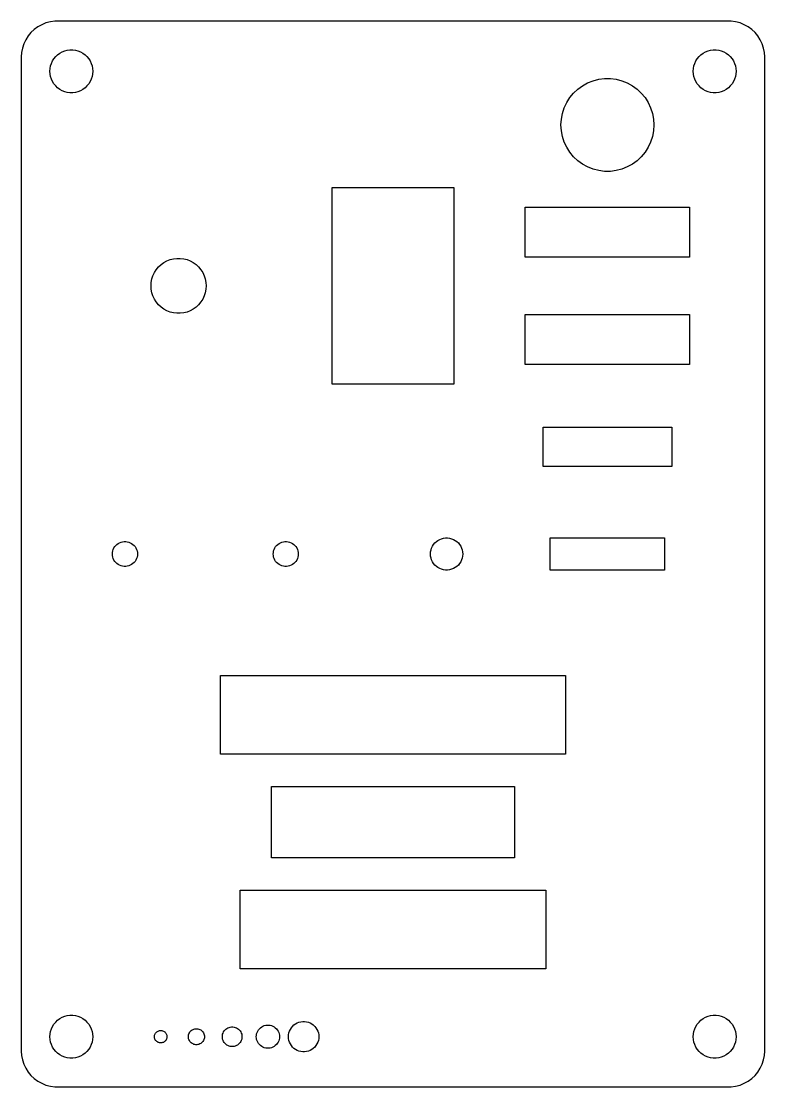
# Model space of a CAD drawing. Header units: metres. Extents: x -52 to 52, y -74 to 3413.
# Drawn here: x -52 to 52, y 2469.5 to 2618.5 of the extents above; entities that cross this region are included whole.
import ezdxf

# ---------------------------------------------------------------- set-up
doc = ezdxf.new("R2010")
doc.units = ezdxf.units.M

msp = doc.modelspace()

# ---------------------------------------------------------------- linework, layer by layer
for p, q in [((-49.6791, 2617.72), (-50.1871, 2617.35)), ((-49.1289, 2618.02), (-49.6791, 2617.72)), ((-48.5451, 2618.26), (-49.1289, 2618.02)), ((-47.9369, 2618.41), (-48.5451, 2618.26)), ((-47.3139, 2618.49), (-47.9369, 2618.41)), ((47.3139, 2618.49), (-47.3139, 2618.49)), ((47.9369, 2618.41), (47.3139, 2618.49)), ((48.5451, 2618.26), (47.9369, 2618.41)), ((49.1289, 2618.02), (48.5451, 2618.26)), ((49.6791, 2617.72), (49.1289, 2618.02)), ((50.1871, 2617.35), (49.6791, 2617.72)), ((-51.0451, 2616.44), (-51.3815, 2615.91)), ((-50.6448, 2616.92), (-51.0451, 2616.44)), ((-50.1871, 2617.35), (-50.6448, 2616.92)), ((50.6448, 2616.92), (50.1871, 2617.35)), ((51.0451, 2616.44), (50.6448, 2616.92)), ((51.3815, 2615.91), (51.0451, 2616.44)), ((-51.8429, 2614.74), (-51.9606, 2614.13)), ((-51.6489, 2615.34), (-51.8429, 2614.74)), ((-51.3815, 2615.91), (-51.6489, 2615.34)), ((51.6489, 2615.34), (51.3815, 2615.91)), ((51.8429, 2614.74), (51.6489, 2615.34)), ((51.9606, 2614.13), (51.8429, 2614.74)), ((-51.9606, 2614.13), (-52, 2613.5)), ((-52, 2613.5), (-52, 2474.5)), ((-47.6289, 2612.95), (-47.427, 2613.26)), ((-47.427, 2613.26), (-47.1869, 2613.55)), ((-47.1869, 2613.55), (-46.9123, 2613.81)), ((-46.9123, 2613.81), (-46.6075, 2614.03)), ((-46.6075, 2614.03), (-46.2773, 2614.21)), ((-46.2773, 2614.21), (-45.927, 2614.35)), ((-45.927, 2614.35), (-45.5621, 2614.45)), ((-45.5621, 2614.45), (-45.1884, 2614.49)), ((-45.1884, 2614.49), (-44.8116, 2614.49)), ((-44.8116, 2614.49), (-44.4379, 2614.45)), ((-44.4379, 2614.45), (-44.0729, 2614.35)), ((-44.0729, 2614.35), (-43.7227, 2614.21)), ((-43.7227, 2614.21), (-43.3925, 2614.03)), ((-43.3925, 2614.03), (-43.0877, 2613.81)), ((-43.0877, 2613.81), (-42.8131, 2613.55)), ((-42.8131, 2613.55), (-42.5729, 2613.26)), ((-42.5729, 2613.26), (-42.3711, 2612.95)), ((42.3711, 2612.95), (42.5729, 2613.26)), ((42.5729, 2613.26), (42.8131, 2613.55)), ((42.8131, 2613.55), (43.0877, 2613.81)), ((43.0877, 2613.81), (43.3925, 2614.03)), ((43.3925, 2614.03), (43.7227, 2614.21)), ((43.7227, 2614.21), (44.0729, 2614.35)), ((44.0729, 2614.35), (44.4379, 2614.45)), ((44.4379, 2614.45), (44.8116, 2614.49)), ((44.8116, 2614.49), (45.1884, 2614.49)), ((45.1884, 2614.49), (45.5621, 2614.45)), ((45.5621, 2614.45), (45.927, 2614.35)), ((45.927, 2614.35), (46.2773, 2614.21)), ((46.2773, 2614.21), (46.6075, 2614.03)), ((46.6075, 2614.03), (46.9123, 2613.81)), ((46.9123, 2613.81), (47.1869, 2613.55)), ((47.1869, 2613.55), (47.427, 2613.26)), ((47.427, 2613.26), (47.6289, 2612.95)), ((52, 2613.5), (51.9606, 2614.13)), ((52, 2474.5), (52, 2613.5)), ((-48, 2611.5), (-47.9763, 2611.88)), ((-47.9763, 2611.88), (-47.9057, 2612.25)), ((-47.9057, 2612.25), (-47.7893, 2612.6)), ((-47.7893, 2612.6), (-47.6289, 2612.95)), ((-42.3711, 2612.95), (-42.2107, 2612.6)), ((-42.2107, 2612.6), (-42.0942, 2612.25)), ((-42.0942, 2612.25), (-42.0237, 2611.88)), ((-42.0237, 2611.88), (-42, 2611.5)), ((42, 2611.5), (42.0237, 2611.88)), ((42.0237, 2611.88), (42.0942, 2612.25)), ((42.0942, 2612.25), (42.2107, 2612.6)), ((42.2107, 2612.6), (42.3711, 2612.95)), ((47.6289, 2612.95), (47.7893, 2612.6)), ((47.7893, 2612.6), (47.9057, 2612.25)), ((47.9057, 2612.25), (47.9763, 2611.88)), ((47.9763, 2611.88), (48, 2611.5)), ((-47.9763, 2611.12), (-48, 2611.5)), ((-47.9057, 2610.75), (-47.9763, 2611.12)), ((-47.7893, 2610.4), (-47.9057, 2610.75)), ((-47.6289, 2610.05), (-47.7893, 2610.4)), ((-42.2107, 2610.4), (-42.3711, 2610.05)), ((-42.0942, 2610.75), (-42.2107, 2610.4)), ((-42.0237, 2611.12), (-42.0942, 2610.75)), ((-42, 2611.5), (-42.0237, 2611.12)), ((27.2324, 2609.88), (27.9914, 2610.18)), ((27.9914, 2610.18), (28.782, 2610.38)), ((28.782, 2610.38), (29.5919, 2610.49)), ((29.5919, 2610.49), (30.4081, 2610.49)), ((30.4081, 2610.49), (31.218, 2610.38)), ((31.218, 2610.38), (32.0086, 2610.18)), ((32.0086, 2610.18), (32.7676, 2609.88)), ((42.0237, 2611.12), (42, 2611.5)), ((42.0942, 2610.75), (42.0237, 2611.12)), ((42.2107, 2610.4), (42.0942, 2610.75)), ((42.3711, 2610.05), (42.2107, 2610.4)), ((47.7893, 2610.4), (47.6289, 2610.05)), ((47.9057, 2610.75), (47.7893, 2610.4)), ((47.9763, 2611.12), (47.9057, 2610.75)), ((48, 2611.5), (47.9763, 2611.12)), ((-47.427, 2609.74), (-47.6289, 2610.05)), ((-47.1869, 2609.45), (-47.427, 2609.74)), ((-46.9123, 2609.19), (-47.1869, 2609.45)), ((-46.6075, 2608.97), (-46.9123, 2609.19)), ((-46.2773, 2608.79), (-46.6075, 2608.97)), ((-45.927, 2608.65), (-46.2773, 2608.79)), ((-45.5621, 2608.55), (-45.927, 2608.65)), ((-44.0729, 2608.65), (-44.4379, 2608.55)), ((-43.7227, 2608.79), (-44.0729, 2608.65)), ((-43.3925, 2608.97), (-43.7227, 2608.79)), ((-43.0877, 2609.19), (-43.3925, 2608.97)), ((-42.8131, 2609.45), (-43.0877, 2609.19)), ((-42.5729, 2609.74), (-42.8131, 2609.45)), ((-42.3711, 2610.05), (-42.5729, 2609.74)), ((25.2617, 2608.45), (25.8567, 2609.01)), ((25.8567, 2609.01), (26.5171, 2609.49)), ((26.5171, 2609.49), (27.2324, 2609.88)), ((32.7676, 2609.88), (33.4829, 2609.49)), ((33.4829, 2609.49), (34.1432, 2609.01)), ((34.1432, 2609.01), (34.7383, 2608.45)), ((42.5729, 2609.74), (42.3711, 2610.05)), ((42.8131, 2609.45), (42.5729, 2609.74)), ((43.0877, 2609.19), (42.8131, 2609.45)), ((43.3925, 2608.97), (43.0877, 2609.19)), ((43.7227, 2608.79), (43.3925, 2608.97)), ((44.0729, 2608.65), (43.7227, 2608.79)), ((44.4379, 2608.55), (44.0729, 2608.65)), ((45.927, 2608.65), (45.5621, 2608.55)), ((46.2773, 2608.79), (45.927, 2608.65)), ((46.6075, 2608.97), (46.2773, 2608.79)), ((46.9123, 2609.19), (46.6075, 2608.97)), ((47.1869, 2609.45), (46.9123, 2609.19)), ((47.427, 2609.74), (47.1869, 2609.45)), ((47.6289, 2610.05), (47.427, 2609.74)), ((-45.1884, 2608.51), (-45.5621, 2608.55)), ((-44.8116, 2608.51), (-45.1884, 2608.51)), ((-44.4379, 2608.55), (-44.8116, 2608.51)), ((24.304, 2607.13), (24.7414, 2607.82)), ((24.7414, 2607.82), (25.2617, 2608.45)), ((34.7383, 2608.45), (35.2586, 2607.82)), ((35.2586, 2607.82), (35.696, 2607.13)), ((44.8116, 2608.51), (44.4379, 2608.55)), ((45.1884, 2608.51), (44.8116, 2608.51)), ((45.5621, 2608.55), (45.1884, 2608.51)), ((23.7042, 2605.62), (23.9565, 2606.39)), ((23.9565, 2606.39), (24.304, 2607.13)), ((35.696, 2607.13), (36.0435, 2606.39)), ((36.0435, 2606.39), (36.2958, 2605.62)), ((23.5, 2604), (23.5513, 2604.81)), ((23.5513, 2604.81), (23.7042, 2605.62)), ((36.2958, 2605.62), (36.4487, 2604.81)), ((36.4487, 2604.81), (36.5, 2604)), ((23.5513, 2603.19), (23.5, 2604)), ((23.7042, 2602.38), (23.5513, 2603.19)), ((36.4487, 2603.19), (36.2958, 2602.38)), ((36.5, 2604), (36.4487, 2603.19)), ((23.9565, 2601.61), (23.7042, 2602.38)), ((24.304, 2600.87), (23.9565, 2601.61)), ((36.0435, 2601.61), (35.696, 2600.87)), ((36.2958, 2602.38), (36.0435, 2601.61)), ((24.7414, 2600.18), (24.304, 2600.87)), ((25.2617, 2599.55), (24.7414, 2600.18)), ((35.2586, 2600.18), (34.7383, 2599.55)), ((35.696, 2600.87), (35.2586, 2600.18)), ((25.8567, 2598.99), (25.2617, 2599.55)), ((26.5171, 2598.51), (25.8567, 2598.99)), ((27.2324, 2598.12), (26.5171, 2598.51)), ((33.4829, 2598.51), (32.7676, 2598.12)), ((34.1432, 2598.99), (33.4829, 2598.51)), ((34.7383, 2599.55), (34.1432, 2598.99)), ((27.9914, 2597.82), (27.2324, 2598.12)), ((28.782, 2597.62), (27.9914, 2597.82)), ((29.5919, 2597.51), (28.782, 2597.62)), ((30.4081, 2597.51), (29.5919, 2597.51)), ((31.218, 2597.62), (30.4081, 2597.51)), ((32.0086, 2597.82), (31.218, 2597.62)), ((32.7676, 2598.12), (32.0086, 2597.82)), ((-8.5, 2567.75), (-8.5, 2595.25)), ((-8.5, 2595.25), (8.5, 2595.25)), ((8.5, 2595.25), (8.5, 2567.75)), ((18.5, 2585.5), (18.5, 2592.5)), ((18.5, 2592.5), (41.5, 2592.5)), ((41.5, 2592.5), (41.5, 2585.5)), ((-32.0629, 2584.75), (-31.6392, 2584.98)), ((-31.6392, 2584.98), (-31.1897, 2585.16)), ((-31.1897, 2585.16), (-30.7214, 2585.28)), ((-30.7214, 2585.28), (-30.2417, 2585.34)), ((-30.2417, 2585.34), (-29.7583, 2585.34)), ((-29.7583, 2585.34), (-29.2786, 2585.28)), ((-29.2786, 2585.28), (-28.8103, 2585.16)), ((-28.8103, 2585.16), (-28.3607, 2584.98)), ((-28.3607, 2584.98), (-27.9371, 2584.75)), ((41.5, 2585.5), (18.5, 2585.5)), ((-33.5796, 2582.92), (-33.3738, 2583.35)), ((-33.3738, 2583.35), (-33.1147, 2583.76)), ((-33.1147, 2583.76), (-32.8065, 2584.14)), ((-32.8065, 2584.14), (-32.4541, 2584.47)), ((-32.4541, 2584.47), (-32.0629, 2584.75)), ((-27.9371, 2584.75), (-27.5459, 2584.47)), ((-27.5459, 2584.47), (-27.1935, 2584.14)), ((-27.1935, 2584.14), (-26.8853, 2583.76)), ((-26.8853, 2583.76), (-26.6262, 2583.35)), ((-26.6262, 2583.35), (-26.4203, 2582.92)), ((-33.85, 2581.5), (-33.8196, 2581.98)), ((-33.8196, 2581.98), (-33.729, 2582.46)), ((-33.729, 2582.46), (-33.5796, 2582.92)), ((-26.4203, 2582.92), (-26.271, 2582.46)), ((-26.271, 2582.46), (-26.1804, 2581.98)), ((-26.1804, 2581.98), (-26.15, 2581.5)), ((-33.8196, 2581.02), (-33.85, 2581.5)), ((-33.729, 2580.54), (-33.8196, 2581.02)), ((-33.5796, 2580.08), (-33.729, 2580.54)), ((-26.271, 2580.54), (-26.4203, 2580.08)), ((-26.1804, 2581.02), (-26.271, 2580.54)), ((-26.15, 2581.5), (-26.1804, 2581.02)), ((-33.3738, 2579.65), (-33.5796, 2580.08)), ((-33.1147, 2579.24), (-33.3738, 2579.65)), ((-32.8065, 2578.86), (-33.1147, 2579.24)), ((-32.4541, 2578.53), (-32.8065, 2578.86)), ((-27.1935, 2578.86), (-27.5459, 2578.53)), ((-26.8853, 2579.24), (-27.1935, 2578.86)), ((-26.6262, 2579.65), (-26.8853, 2579.24)), ((-26.4203, 2580.08), (-26.6262, 2579.65)), ((-32.0629, 2578.25), (-32.4541, 2578.53)), ((-31.6392, 2578.02), (-32.0629, 2578.25)), ((-31.1897, 2577.84), (-31.6392, 2578.02)), ((-30.7214, 2577.72), (-31.1897, 2577.84)), ((-30.2417, 2577.66), (-30.7214, 2577.72)), ((-29.7583, 2577.66), (-30.2417, 2577.66)), ((-29.2786, 2577.72), (-29.7583, 2577.66)), ((-28.8103, 2577.84), (-29.2786, 2577.72)), ((-28.3607, 2578.02), (-28.8103, 2577.84)), ((-27.9371, 2578.25), (-28.3607, 2578.02)), ((-27.5459, 2578.53), (-27.9371, 2578.25)), ((18.5, 2570.5), (18.5, 2577.5)), ((18.5, 2577.5), (41.5, 2577.5)), ((41.5, 2577.5), (41.5, 2570.5)), ((41.5, 2570.5), (18.5, 2570.5)), ((8.5, 2567.75), (-8.5, 2567.75)), ((21, 2556.25), (21, 2561.75)), ((21, 2561.75), (39, 2561.75)), ((39, 2561.75), (39, 2556.25)), ((39, 2556.25), (21, 2556.25)), ((6.54199, 2546.04), (6.8047, 2546.14)), ((6.8047, 2546.14), (7.07838, 2546.21)), ((7.07838, 2546.21), (7.35872, 2546.25)), ((7.35872, 2546.25), (7.64127, 2546.25)), ((7.64127, 2546.25), (7.9216, 2546.21)), ((7.9216, 2546.21), (8.19528, 2546.14)), ((8.19528, 2546.14), (8.45799, 2546.04)), ((22, 2541.75), (22, 2546.25)), ((22, 2546.25), (38, 2546.25)), ((38, 2546.25), (38, 2541.75)), ((-39.195, 2544.44), (-39.1271, 2544.64)), ((-39.1271, 2544.64), (-39.0335, 2544.84)), ((-39.0335, 2544.84), (-38.9158, 2545.03)), ((-38.9158, 2545.03), (-38.7757, 2545.2)), ((-38.7757, 2545.2), (-38.6155, 2545.35)), ((-38.6155, 2545.35), (-38.4377, 2545.48)), ((-38.4377, 2545.48), (-38.2451, 2545.58)), ((-38.2451, 2545.58), (-38.0408, 2545.66)), ((-38.0408, 2545.66), (-37.8279, 2545.72)), ((-37.8279, 2545.72), (-37.6099, 2545.75)), ((-37.6099, 2545.75), (-37.3901, 2545.75)), ((-37.3901, 2545.75), (-37.1721, 2545.72)), ((-37.1721, 2545.72), (-36.9592, 2545.66)), ((-36.9592, 2545.66), (-36.7549, 2545.58)), ((-36.7549, 2545.58), (-36.5623, 2545.48)), ((-36.5623, 2545.48), (-36.3845, 2545.35)), ((-36.3845, 2545.35), (-36.2243, 2545.2)), ((-36.2243, 2545.2), (-36.0842, 2545.03)), ((-36.0842, 2545.03), (-35.9665, 2544.84)), ((-35.9665, 2544.84), (-35.8729, 2544.64)), ((-35.8729, 2544.64), (-35.805, 2544.44)), ((-16.695, 2544.44), (-16.6271, 2544.64)), ((-16.6271, 2544.64), (-16.5335, 2544.84)), ((-16.5335, 2544.84), (-16.4158, 2545.03)), ((-16.4158, 2545.03), (-16.2757, 2545.2)), ((-16.2757, 2545.2), (-16.1155, 2545.35)), ((-16.1155, 2545.35), (-15.9377, 2545.48)), ((-15.9377, 2545.48), (-15.7451, 2545.58)), ((-15.7451, 2545.58), (-15.5408, 2545.66)), ((-15.5408, 2545.66), (-15.3279, 2545.72)), ((-15.3279, 2545.72), (-15.1099, 2545.75)), ((-15.1099, 2545.75), (-14.8901, 2545.75)), ((-14.8901, 2545.75), (-14.6721, 2545.72)), ((-14.6721, 2545.72), (-14.4592, 2545.66)), ((-14.4592, 2545.66), (-14.2549, 2545.58)), ((-14.2549, 2545.58), (-14.0623, 2545.48)), ((-14.0623, 2545.48), (-13.8845, 2545.35)), ((-13.8845, 2545.35), (-13.7243, 2545.2)), ((-13.7243, 2545.2), (-13.5842, 2545.03)), ((-13.5842, 2545.03), (-13.4665, 2544.84)), ((-13.4665, 2544.84), (-13.3729, 2544.64)), ((-13.3729, 2544.64), (-13.305, 2544.44)), ((5.32068, 2544.56), (5.40799, 2544.83)), ((5.40799, 2544.83), (5.52831, 2545.08)), ((5.52831, 2545.08), (5.6797, 2545.32)), ((5.6797, 2545.32), (5.85982, 2545.54)), ((5.85982, 2545.54), (6.0658, 2545.73)), ((6.0658, 2545.73), (6.29439, 2545.9)), ((6.29439, 2545.9), (6.54199, 2546.04)), ((8.45799, 2546.04), (8.7056, 2545.9)), ((8.7056, 2545.9), (8.93419, 2545.73)), ((8.93419, 2545.73), (9.14017, 2545.54)), ((9.14017, 2545.54), (9.32028, 2545.32)), ((9.32028, 2545.32), (9.47168, 2545.08)), ((9.47168, 2545.08), (9.592, 2544.83)), ((9.592, 2544.83), (9.67931, 2544.56)), ((-39.25, 2544), (-39.2362, 2544.22)), ((-39.2362, 2543.78), (-39.25, 2544)), ((-39.2362, 2544.22), (-39.195, 2544.44)), ((-39.195, 2543.56), (-39.2362, 2543.78)), ((-39.1271, 2543.36), (-39.195, 2543.56)), ((-39.0335, 2543.16), (-39.1271, 2543.36)), ((-38.9158, 2542.97), (-39.0335, 2543.16)), ((-35.9665, 2543.16), (-36.0842, 2542.97)), ((-35.8729, 2543.36), (-35.9665, 2543.16)), ((-35.805, 2543.56), (-35.8729, 2543.36)), ((-35.805, 2544.44), (-35.7638, 2544.22)), ((-35.7638, 2543.78), (-35.805, 2543.56)), ((-35.7638, 2544.22), (-35.75, 2544)), ((-35.75, 2544), (-35.7638, 2543.78)), ((-16.75, 2544), (-16.7362, 2544.22)), ((-16.7362, 2543.78), (-16.75, 2544)), ((-16.7362, 2544.22), (-16.695, 2544.44)), ((-16.695, 2543.56), (-16.7362, 2543.78)), ((-16.6271, 2543.36), (-16.695, 2543.56)), ((-16.5335, 2543.16), (-16.6271, 2543.36)), ((-16.4158, 2542.97), (-16.5335, 2543.16)), ((-13.4665, 2543.16), (-13.5842, 2542.97)), ((-13.3729, 2543.36), (-13.4665, 2543.16)), ((-13.305, 2543.56), (-13.3729, 2543.36)), ((-13.305, 2544.44), (-13.2638, 2544.22)), ((-13.2638, 2543.78), (-13.305, 2543.56)), ((-13.2638, 2544.22), (-13.25, 2544)), ((-13.25, 2544), (-13.2638, 2543.78)), ((5.25, 2544), (5.26773, 2544.28)), ((5.26773, 2543.72), (5.25, 2544)), ((5.26773, 2544.28), (5.32068, 2544.56)), ((5.32068, 2543.44), (5.26773, 2543.72)), ((5.40799, 2543.17), (5.32068, 2543.44)), ((5.52831, 2542.92), (5.40799, 2543.17)), ((9.592, 2543.17), (9.47168, 2542.92)), ((9.67931, 2543.44), (9.592, 2543.17)), ((9.67931, 2544.56), (9.73225, 2544.28)), ((9.73225, 2543.72), (9.67931, 2543.44)), ((9.73225, 2544.28), (9.75, 2544)), ((9.75, 2544), (9.73225, 2543.72)), ((-38.7757, 2542.8), (-38.9158, 2542.97)), ((-38.6155, 2542.65), (-38.7757, 2542.8)), ((-38.4377, 2542.52), (-38.6155, 2542.65)), ((-38.2451, 2542.42), (-38.4377, 2542.52)), ((-38.0408, 2542.34), (-38.2451, 2542.42)), ((-37.8279, 2542.28), (-38.0408, 2542.34)), ((-37.6099, 2542.25), (-37.8279, 2542.28)), ((-37.3901, 2542.25), (-37.6099, 2542.25)), ((-37.1721, 2542.28), (-37.3901, 2542.25)), ((-36.9592, 2542.34), (-37.1721, 2542.28)), ((-36.7549, 2542.42), (-36.9592, 2542.34)), ((-36.5623, 2542.52), (-36.7549, 2542.42)), ((-36.3845, 2542.65), (-36.5623, 2542.52)), ((-36.2243, 2542.8), (-36.3845, 2542.65)), ((-36.0842, 2542.97), (-36.2243, 2542.8)), ((-16.2757, 2542.8), (-16.4158, 2542.97)), ((-16.1155, 2542.65), (-16.2757, 2542.8)), ((-15.9377, 2542.52), (-16.1155, 2542.65)), ((-15.7451, 2542.42), (-15.9377, 2542.52)), ((-15.5408, 2542.34), (-15.7451, 2542.42)), ((-15.3279, 2542.28), (-15.5408, 2542.34)), ((-15.1099, 2542.25), (-15.3279, 2542.28)), ((-14.8901, 2542.25), (-15.1099, 2542.25)), ((-14.6721, 2542.28), (-14.8901, 2542.25)), ((-14.4592, 2542.34), (-14.6721, 2542.28)), ((-14.2549, 2542.42), (-14.4592, 2542.34)), ((-14.0623, 2542.52), (-14.2549, 2542.42)), ((-13.8845, 2542.65), (-14.0623, 2542.52)), ((-13.7243, 2542.8), (-13.8845, 2542.65)), ((-13.5842, 2542.97), (-13.7243, 2542.8)), ((5.6797, 2542.68), (5.52831, 2542.92)), ((5.85982, 2542.46), (5.6797, 2542.68)), ((6.0658, 2542.27), (5.85982, 2542.46)), ((6.29439, 2542.1), (6.0658, 2542.27)), ((6.54199, 2541.96), (6.29439, 2542.1)), ((6.8047, 2541.86), (6.54199, 2541.96)), ((7.07838, 2541.79), (6.8047, 2541.86)), ((7.35872, 2541.75), (7.07838, 2541.79)), ((7.64127, 2541.75), (7.35872, 2541.75)), ((7.9216, 2541.79), (7.64127, 2541.75)), ((8.19528, 2541.86), (7.9216, 2541.79)), ((8.45799, 2541.96), (8.19528, 2541.86)), ((8.7056, 2542.1), (8.45799, 2541.96)), ((8.93419, 2542.27), (8.7056, 2542.1)), ((9.14017, 2542.46), (8.93419, 2542.27)), ((9.32028, 2542.68), (9.14017, 2542.46)), ((9.47168, 2542.92), (9.32028, 2542.68)), ((38, 2541.75), (22, 2541.75)), ((-24.1555, 2516), (-24.1555, 2527)), ((-24.1555, 2527), (24.1555, 2527)), ((24.1555, 2527), (24.1555, 2516)), ((24.1555, 2516), (-24.1555, 2516)), ((-17, 2501.5), (-17, 2511.5)), ((-17, 2511.5), (17, 2511.5)), ((17, 2511.5), (17, 2501.5)), ((17, 2501.5), (-17, 2501.5)), ((-21.39, 2486), (-21.39, 2497)), ((-21.39, 2497), (21.39, 2497)), ((21.39, 2497), (21.39, 2486)), ((21.39, 2486), (-21.39, 2486)), ((-46.9123, 2478.81), (-46.6075, 2479.03)), ((-46.6075, 2479.03), (-46.2773, 2479.21)), ((-46.2773, 2479.21), (-45.927, 2479.35)), ((-45.927, 2479.35), (-45.5621, 2479.45)), ((-45.5621, 2479.45), (-45.1884, 2479.49)), ((-45.1884, 2479.49), (-44.8116, 2479.49)), ((-44.8116, 2479.49), (-44.4379, 2479.45)), ((-44.4379, 2479.45), (-44.0729, 2479.35)), ((-44.0729, 2479.35), (-43.7227, 2479.21)), ((-43.7227, 2479.21), (-43.3925, 2479.03)), ((-43.3925, 2479.03), (-43.0877, 2478.81)), ((43.0877, 2478.81), (43.3925, 2479.03)), ((43.3925, 2479.03), (43.7227, 2479.21)), ((43.7227, 2479.21), (44.0729, 2479.35)), ((44.0729, 2479.35), (44.4379, 2479.45)), ((44.4379, 2479.45), (44.8116, 2479.49)), ((44.8116, 2479.49), (45.1884, 2479.49)), ((45.1884, 2479.49), (45.5621, 2479.45)), ((45.5621, 2479.45), (45.927, 2479.35)), ((45.927, 2479.35), (46.2773, 2479.21)), ((46.2773, 2479.21), (46.6075, 2479.03)), ((46.6075, 2479.03), (46.9123, 2478.81)), ((-47.9057, 2477.25), (-47.7893, 2477.6)), ((-47.7893, 2477.6), (-47.6289, 2477.95)), ((-47.6289, 2477.95), (-47.427, 2478.26)), ((-47.427, 2478.26), (-47.1869, 2478.55)), ((-47.1869, 2478.55), (-46.9123, 2478.81)), ((-43.0877, 2478.81), (-42.8131, 2478.55)), ((-42.8131, 2478.55), (-42.5729, 2478.26)), ((-42.5729, 2478.26), (-42.3711, 2477.95)), ((-42.3711, 2477.95), (-42.2107, 2477.6)), ((-42.2107, 2477.6), (-42.0942, 2477.25)), ((-27.979, 2477.52), (-27.8476, 2477.57)), ((-27.8476, 2477.57), (-27.7108, 2477.61)), ((-27.7108, 2477.61), (-27.5706, 2477.62)), ((-27.5706, 2477.62), (-27.4294, 2477.62)), ((-27.4294, 2477.62), (-27.2892, 2477.61)), ((-27.2892, 2477.61), (-27.1523, 2477.57)), ((-27.1523, 2477.57), (-27.021, 2477.52)), ((-23.5023, 2477.44), (-23.3764, 2477.56)), ((-23.3764, 2477.56), (-23.2368, 2477.66)), ((-23.2368, 2477.66), (-23.0854, 2477.74)), ((-23.0854, 2477.74), (-22.9249, 2477.81)), ((-22.9249, 2477.81), (-22.7576, 2477.85)), ((-22.7576, 2477.85), (-22.5863, 2477.87)), ((-22.5863, 2477.87), (-22.4137, 2477.87)), ((-22.4137, 2477.87), (-22.2423, 2477.85)), ((-22.2423, 2477.85), (-22.0751, 2477.81)), ((-22.0751, 2477.81), (-21.9146, 2477.74)), ((-21.9146, 2477.74), (-21.7632, 2477.66)), ((-21.7632, 2477.66), (-21.6235, 2477.56)), ((-21.6235, 2477.56), (-21.4977, 2477.44)), ((-18.8147, 2477.46), (-18.6846, 2477.61)), ((-18.6846, 2477.61), (-18.5358, 2477.75)), ((-18.5358, 2477.75), (-18.3707, 2477.87)), ((-18.3707, 2477.87), (-18.1919, 2477.97)), ((-18.1919, 2477.97), (-18.0022, 2478.05)), ((-18.0022, 2478.05), (-17.8045, 2478.1)), ((-17.8045, 2478.1), (-17.602, 2478.12)), ((-17.602, 2478.12), (-17.398, 2478.12)), ((-17.398, 2478.12), (-17.1955, 2478.1)), ((-17.1955, 2478.1), (-16.9978, 2478.05)), ((-16.9978, 2478.05), (-16.8081, 2477.97)), ((-16.8081, 2477.97), (-16.6293, 2477.87)), ((-16.6293, 2477.87), (-16.4642, 2477.75)), ((-16.4642, 2477.75), (-16.3154, 2477.61)), ((-16.3154, 2477.61), (-16.1853, 2477.46)), ((-14.3621, 2477.52), (-14.2191, 2477.75)), ((-14.2191, 2477.75), (-14.0491, 2477.95)), ((-14.0491, 2477.95), (-13.8545, 2478.14)), ((-13.8545, 2478.14), (-13.6386, 2478.29)), ((-13.6386, 2478.29), (-13.4048, 2478.42)), ((-13.4048, 2478.42), (-13.1566, 2478.52)), ((-13.1566, 2478.52), (-12.8982, 2478.59)), ((-12.8982, 2478.59), (-12.6334, 2478.62)), ((-12.6334, 2478.62), (-12.3666, 2478.62)), ((-12.3666, 2478.62), (-12.1018, 2478.59)), ((-12.1018, 2478.59), (-11.8433, 2478.52)), ((-11.8433, 2478.52), (-11.5952, 2478.42)), ((-11.5952, 2478.42), (-11.3614, 2478.29)), ((-11.3614, 2478.29), (-11.1455, 2478.14)), ((-11.1455, 2478.14), (-10.9509, 2477.95)), ((-10.9509, 2477.95), (-10.7808, 2477.75)), ((-10.7808, 2477.75), (-10.6378, 2477.52)), ((42.0942, 2477.25), (42.2107, 2477.6)), ((42.2107, 2477.6), (42.3711, 2477.95)), ((42.3711, 2477.95), (42.5729, 2478.26)), ((42.5729, 2478.26), (42.8131, 2478.55)), ((42.8131, 2478.55), (43.0877, 2478.81)), ((46.9123, 2478.81), (47.1869, 2478.55)), ((47.1869, 2478.55), (47.427, 2478.26)), ((47.427, 2478.26), (47.6289, 2477.95)), ((47.6289, 2477.95), (47.7893, 2477.6)), ((47.7893, 2477.6), (47.9057, 2477.25)), ((-48, 2476.5), (-47.9763, 2476.88)), ((-47.9763, 2476.12), (-48, 2476.5)), ((-47.9763, 2476.88), (-47.9057, 2477.25)), ((-47.9057, 2475.75), (-47.9763, 2476.12)), ((-42.0942, 2477.25), (-42.0237, 2476.88)), ((-42.0237, 2476.12), (-42.0942, 2475.75)), ((-42.0237, 2476.88), (-42, 2476.5)), ((-42, 2476.5), (-42.0237, 2476.12)), ((-33.375, 2476.5), (-33.3681, 2476.61)), ((-33.3681, 2476.39), (-33.375, 2476.5)), ((-33.3681, 2476.61), (-33.3475, 2476.72)), ((-33.3475, 2476.28), (-33.3681, 2476.39)), ((-33.3475, 2476.72), (-33.3136, 2476.82)), ((-33.3136, 2476.18), (-33.3475, 2476.28)), ((-33.3136, 2476.82), (-33.2668, 2476.92)), ((-33.2668, 2476.08), (-33.3136, 2476.18)), ((-33.2668, 2476.92), (-33.2079, 2477.01)), ((-33.2079, 2475.99), (-33.2668, 2476.08)), ((-33.2079, 2477.01), (-33.1378, 2477.1)), ((-33.1378, 2477.1), (-33.0577, 2477.17)), ((-33.0577, 2477.17), (-32.9688, 2477.24)), ((-32.9688, 2477.24), (-32.8726, 2477.29)), ((-32.8726, 2477.29), (-32.7704, 2477.33)), ((-32.7704, 2477.33), (-32.664, 2477.36)), ((-32.664, 2477.36), (-32.5549, 2477.37)), ((-32.5549, 2477.37), (-32.4451, 2477.37)), ((-32.4451, 2477.37), (-32.336, 2477.36)), ((-32.336, 2477.36), (-32.2296, 2477.33)), ((-32.2296, 2477.33), (-32.1274, 2477.29)), ((-32.1274, 2477.29), (-32.0311, 2477.24)), ((-32.0311, 2477.24), (-31.9422, 2477.17)), ((-31.9422, 2477.17), (-31.8622, 2477.1)), ((-31.8622, 2477.1), (-31.7921, 2477.01)), ((-31.7921, 2477.01), (-31.7332, 2476.92)), ((-31.7332, 2476.08), (-31.7921, 2475.99)), ((-31.7332, 2476.92), (-31.6864, 2476.82)), ((-31.6864, 2476.18), (-31.7332, 2476.08)), ((-31.6864, 2476.82), (-31.6525, 2476.72)), ((-31.6525, 2476.28), (-31.6864, 2476.18)), ((-31.6525, 2476.72), (-31.6319, 2476.61)), ((-31.6319, 2476.39), (-31.6525, 2476.28)), ((-31.6319, 2476.61), (-31.625, 2476.5)), ((-31.625, 2476.5), (-31.6319, 2476.39)), ((-28.625, 2476.5), (-28.6161, 2476.64)), ((-28.6161, 2476.36), (-28.625, 2476.5)), ((-28.6161, 2476.64), (-28.5896, 2476.78)), ((-28.5896, 2476.22), (-28.6161, 2476.36)), ((-28.5896, 2476.78), (-28.546, 2476.91)), ((-28.546, 2476.09), (-28.5896, 2476.22)), ((-28.546, 2476.91), (-28.4858, 2477.04)), ((-28.4858, 2475.96), (-28.546, 2476.09)), ((-28.4858, 2477.04), (-28.4101, 2477.16)), ((-28.4101, 2477.16), (-28.3201, 2477.27)), ((-28.3201, 2477.27), (-28.2171, 2477.37)), ((-28.2171, 2477.37), (-28.1028, 2477.45)), ((-28.1028, 2477.45), (-27.979, 2477.52)), ((-27.021, 2477.52), (-26.8972, 2477.45)), ((-26.8972, 2477.45), (-26.7829, 2477.37)), ((-26.7829, 2477.37), (-26.6799, 2477.27)), ((-26.6799, 2477.27), (-26.5898, 2477.16)), ((-26.5898, 2477.16), (-26.5141, 2477.04)), ((-26.5141, 2477.04), (-26.454, 2476.91)), ((-26.454, 2476.09), (-26.5141, 2475.96)), ((-26.454, 2476.91), (-26.4103, 2476.78)), ((-26.4103, 2476.22), (-26.454, 2476.09)), ((-26.4103, 2476.78), (-26.3839, 2476.64)), ((-26.3839, 2476.36), (-26.4103, 2476.22)), ((-26.3839, 2476.64), (-26.375, 2476.5)), ((-26.375, 2476.5), (-26.3839, 2476.36)), ((-23.875, 2476.5), (-23.8642, 2476.67)), ((-23.8642, 2476.33), (-23.875, 2476.5)), ((-23.8642, 2476.67), (-23.8318, 2476.84)), ((-23.8318, 2476.16), (-23.8642, 2476.33)), ((-23.8318, 2476.84), (-23.7784, 2477.01)), ((-23.7784, 2475.99), (-23.8318, 2476.16)), ((-23.7784, 2477.01), (-23.7049, 2477.16)), ((-23.7049, 2477.16), (-23.6124, 2477.31)), ((-23.6124, 2477.31), (-23.5023, 2477.44)), ((-21.4977, 2477.44), (-21.3876, 2477.31)), ((-21.3876, 2477.31), (-21.2951, 2477.16)), ((-21.2951, 2477.16), (-21.2216, 2477.01)), ((-21.2216, 2477.01), (-21.1682, 2476.84)), ((-21.1682, 2476.16), (-21.2216, 2475.99)), ((-21.1682, 2476.84), (-21.1358, 2476.67)), ((-21.1358, 2476.33), (-21.1682, 2476.16)), ((-21.1358, 2476.67), (-21.125, 2476.5)), ((-21.125, 2476.5), (-21.1358, 2476.33)), ((-19.125, 2476.5), (-19.1122, 2476.7)), ((-19.1122, 2476.3), (-19.125, 2476.5)), ((-19.1122, 2476.7), (-19.0739, 2476.9)), ((-19.0739, 2476.1), (-19.1122, 2476.3)), ((-19.0739, 2476.9), (-19.0109, 2477.1)), ((-19.0109, 2475.9), (-19.0739, 2476.1)), ((-19.0109, 2477.1), (-18.924, 2477.28)), ((-18.924, 2477.28), (-18.8147, 2477.46)), ((-16.1853, 2477.46), (-16.076, 2477.28)), ((-16.076, 2477.28), (-15.9891, 2477.1)), ((-15.9891, 2477.1), (-15.926, 2476.9)), ((-15.926, 2476.1), (-15.9891, 2475.9)), ((-15.926, 2476.9), (-15.8878, 2476.7)), ((-15.8878, 2476.3), (-15.926, 2476.1)), ((-15.8878, 2476.7), (-15.875, 2476.5)), ((-15.875, 2476.5), (-15.8878, 2476.3)), ((-14.625, 2476.5), (-14.6082, 2476.77)), ((-14.6082, 2476.23), (-14.625, 2476.5)), ((-14.6082, 2476.77), (-14.5582, 2477.03)), ((-14.5582, 2475.97), (-14.6082, 2476.23)), ((-14.5582, 2477.03), (-14.4758, 2477.28)), ((-14.4758, 2477.28), (-14.3621, 2477.52)), ((-10.6378, 2477.52), (-10.5242, 2477.28)), ((-10.5242, 2477.28), (-10.4418, 2477.03)), ((-10.4418, 2477.03), (-10.3918, 2476.77)), ((-10.3918, 2476.23), (-10.4418, 2475.97)), ((-10.3918, 2476.77), (-10.375, 2476.5)), ((-10.375, 2476.5), (-10.3918, 2476.23)), ((42, 2476.5), (42.0237, 2476.88)), ((42.0237, 2476.12), (42, 2476.5)), ((42.0237, 2476.88), (42.0942, 2477.25)), ((42.0942, 2475.75), (42.0237, 2476.12)), ((47.9057, 2477.25), (47.9763, 2476.88)), ((47.9763, 2476.12), (47.9057, 2475.75)), ((47.9763, 2476.88), (48, 2476.5)), ((48, 2476.5), (47.9763, 2476.12)), ((-47.7893, 2475.4), (-47.9057, 2475.75)), ((-47.6289, 2475.05), (-47.7893, 2475.4)), ((-47.427, 2474.74), (-47.6289, 2475.05)), ((-47.1869, 2474.45), (-47.427, 2474.74)), ((-42.5729, 2474.74), (-42.8131, 2474.45)), ((-42.3711, 2475.05), (-42.5729, 2474.74)), ((-42.2107, 2475.4), (-42.3711, 2475.05)), ((-42.0942, 2475.75), (-42.2107, 2475.4)), ((-33.1378, 2475.9), (-33.2079, 2475.99)), ((-33.0577, 2475.83), (-33.1378, 2475.9)), ((-32.9688, 2475.76), (-33.0577, 2475.83)), ((-32.8726, 2475.71), (-32.9688, 2475.76)), ((-32.7704, 2475.67), (-32.8726, 2475.71)), ((-32.664, 2475.64), (-32.7704, 2475.67)), ((-32.5549, 2475.63), (-32.664, 2475.64)), ((-32.4451, 2475.63), (-32.5549, 2475.63)), ((-32.336, 2475.64), (-32.4451, 2475.63)), ((-32.2296, 2475.67), (-32.336, 2475.64)), ((-32.1274, 2475.71), (-32.2296, 2475.67)), ((-32.0311, 2475.76), (-32.1274, 2475.71)), ((-31.9422, 2475.83), (-32.0311, 2475.76)), ((-31.8622, 2475.9), (-31.9422, 2475.83)), ((-31.7921, 2475.99), (-31.8622, 2475.9)), ((-28.4101, 2475.84), (-28.4858, 2475.96)), ((-28.3201, 2475.73), (-28.4101, 2475.84)), ((-28.2171, 2475.63), (-28.3201, 2475.73)), ((-28.1028, 2475.55), (-28.2171, 2475.63)), ((-27.979, 2475.48), (-28.1028, 2475.55)), ((-27.8476, 2475.43), (-27.979, 2475.48)), ((-27.7108, 2475.39), (-27.8476, 2475.43)), ((-27.5706, 2475.38), (-27.7108, 2475.39)), ((-27.4294, 2475.38), (-27.5706, 2475.38)), ((-27.2892, 2475.39), (-27.4294, 2475.38)), ((-27.1523, 2475.43), (-27.2892, 2475.39)), ((-27.021, 2475.48), (-27.1523, 2475.43)), ((-26.8972, 2475.55), (-27.021, 2475.48)), ((-26.7829, 2475.63), (-26.8972, 2475.55)), ((-26.6799, 2475.73), (-26.7829, 2475.63)), ((-26.5898, 2475.84), (-26.6799, 2475.73)), ((-26.5141, 2475.96), (-26.5898, 2475.84)), ((-23.7049, 2475.84), (-23.7784, 2475.99)), ((-23.6124, 2475.69), (-23.7049, 2475.84)), ((-23.5023, 2475.56), (-23.6124, 2475.69)), ((-23.3764, 2475.44), (-23.5023, 2475.56)), ((-23.2368, 2475.34), (-23.3764, 2475.44)), ((-23.0854, 2475.26), (-23.2368, 2475.34)), ((-22.9249, 2475.19), (-23.0854, 2475.26)), ((-22.7576, 2475.15), (-22.9249, 2475.19)), ((-22.5863, 2475.13), (-22.7576, 2475.15)), ((-22.4137, 2475.13), (-22.5863, 2475.13)), ((-22.2423, 2475.15), (-22.4137, 2475.13)), ((-22.0751, 2475.19), (-22.2423, 2475.15)), ((-21.9146, 2475.26), (-22.0751, 2475.19)), ((-21.7632, 2475.34), (-21.9146, 2475.26)), ((-21.6235, 2475.44), (-21.7632, 2475.34)), ((-21.4977, 2475.56), (-21.6235, 2475.44)), ((-21.3876, 2475.69), (-21.4977, 2475.56)), ((-21.2951, 2475.84), (-21.3876, 2475.69)), ((-21.2216, 2475.99), (-21.2951, 2475.84)), ((-18.924, 2475.72), (-19.0109, 2475.9)), ((-18.8147, 2475.54), (-18.924, 2475.72)), ((-18.6846, 2475.39), (-18.8147, 2475.54)), ((-18.5358, 2475.25), (-18.6846, 2475.39)), ((-18.3707, 2475.13), (-18.5358, 2475.25)), ((-18.1919, 2475.03), (-18.3707, 2475.13)), ((-18.0022, 2474.95), (-18.1919, 2475.03)), ((-17.8045, 2474.9), (-18.0022, 2474.95)), ((-17.602, 2474.88), (-17.8045, 2474.9)), ((-17.398, 2474.88), (-17.602, 2474.88)), ((-17.1955, 2474.9), (-17.398, 2474.88)), ((-16.9978, 2474.95), (-17.1955, 2474.9)), ((-16.8081, 2475.03), (-16.9978, 2474.95)), ((-16.6293, 2475.13), (-16.8081, 2475.03)), ((-16.4642, 2475.25), (-16.6293, 2475.13)), ((-16.3154, 2475.39), (-16.4642, 2475.25)), ((-16.1853, 2475.54), (-16.3154, 2475.39)), ((-16.076, 2475.72), (-16.1853, 2475.54)), ((-15.9891, 2475.9), (-16.076, 2475.72)), ((-14.4758, 2475.72), (-14.5582, 2475.97)), ((-14.3621, 2475.48), (-14.4758, 2475.72)), ((-14.2191, 2475.25), (-14.3621, 2475.48)), ((-14.0491, 2475.05), (-14.2191, 2475.25)), ((-13.8545, 2474.86), (-14.0491, 2475.05)), ((-13.6386, 2474.71), (-13.8545, 2474.86)), ((-13.4048, 2474.58), (-13.6386, 2474.71)), ((-13.1566, 2474.48), (-13.4048, 2474.58)), ((-11.5952, 2474.58), (-11.8433, 2474.48)), ((-11.3614, 2474.71), (-11.5952, 2474.58)), ((-11.1455, 2474.86), (-11.3614, 2474.71)), ((-10.9509, 2475.05), (-11.1455, 2474.86)), ((-10.7808, 2475.25), (-10.9509, 2475.05)), ((-10.6378, 2475.48), (-10.7808, 2475.25)), ((-10.5242, 2475.72), (-10.6378, 2475.48)), ((-10.4418, 2475.97), (-10.5242, 2475.72)), ((42.2107, 2475.4), (42.0942, 2475.75)), ((42.3711, 2475.05), (42.2107, 2475.4)), ((42.5729, 2474.74), (42.3711, 2475.05)), ((42.8131, 2474.45), (42.5729, 2474.74)), ((47.427, 2474.74), (47.1869, 2474.45)), ((47.6289, 2475.05), (47.427, 2474.74)), ((47.7893, 2475.4), (47.6289, 2475.05)), ((47.9057, 2475.75), (47.7893, 2475.4)), ((-52, 2474.5), (-51.9606, 2473.87)), ((-51.9606, 2473.87), (-51.8429, 2473.26)), ((-51.8429, 2473.26), (-51.6489, 2472.66)), ((-46.9123, 2474.19), (-47.1869, 2474.45)), ((-46.6075, 2473.97), (-46.9123, 2474.19)), ((-46.2773, 2473.79), (-46.6075, 2473.97)), ((-45.927, 2473.65), (-46.2773, 2473.79)), ((-45.5621, 2473.55), (-45.927, 2473.65)), ((-45.1884, 2473.51), (-45.5621, 2473.55)), ((-44.8116, 2473.51), (-45.1884, 2473.51)), ((-44.4379, 2473.55), (-44.8116, 2473.51)), ((-44.0729, 2473.65), (-44.4379, 2473.55)), ((-43.7227, 2473.79), (-44.0729, 2473.65)), ((-43.3925, 2473.97), (-43.7227, 2473.79)), ((-43.0877, 2474.19), (-43.3925, 2473.97)), ((-42.8131, 2474.45), (-43.0877, 2474.19)), ((-12.8982, 2474.41), (-13.1566, 2474.48)), ((-12.6334, 2474.38), (-12.8982, 2474.41)), ((-12.3666, 2474.38), (-12.6334, 2474.38)), ((-12.1018, 2474.41), (-12.3666, 2474.38)), ((-11.8433, 2474.48), (-12.1018, 2474.41)), ((43.0877, 2474.19), (42.8131, 2474.45)), ((43.3925, 2473.97), (43.0877, 2474.19)), ((43.7227, 2473.79), (43.3925, 2473.97)), ((44.0729, 2473.65), (43.7227, 2473.79)), ((44.4379, 2473.55), (44.0729, 2473.65)), ((44.8116, 2473.51), (44.4379, 2473.55)), ((45.1884, 2473.51), (44.8116, 2473.51)), ((45.5621, 2473.55), (45.1884, 2473.51)), ((45.927, 2473.65), (45.5621, 2473.55)), ((46.2773, 2473.79), (45.927, 2473.65)), ((46.6075, 2473.97), (46.2773, 2473.79)), ((46.9123, 2474.19), (46.6075, 2473.97)), ((47.1869, 2474.45), (46.9123, 2474.19)), ((51.6489, 2472.66), (51.8429, 2473.26)), ((51.8429, 2473.26), (51.9606, 2473.87)), ((51.9606, 2473.87), (52, 2474.5)), ((-51.6489, 2472.66), (-51.3815, 2472.09)), ((-51.3815, 2472.09), (-51.0451, 2471.56)), ((51.0451, 2471.56), (51.3815, 2472.09)), ((51.3815, 2472.09), (51.6489, 2472.66)), ((-51.0451, 2471.56), (-50.6448, 2471.08)), ((-50.6448, 2471.08), (-50.1871, 2470.65)), ((-50.1871, 2470.65), (-49.6791, 2470.28)), ((-49.6791, 2470.28), (-49.1289, 2469.98)), ((49.1289, 2469.98), (49.6791, 2470.28)), ((49.6791, 2470.28), (50.1871, 2470.65)), ((50.1871, 2470.65), (50.6448, 2471.08)), ((50.6448, 2471.08), (51.0451, 2471.56)), ((-49.1289, 2469.98), (-48.5451, 2469.74)), ((-48.5451, 2469.74), (-47.9369, 2469.59)), ((-47.9369, 2469.59), (-47.3139, 2469.51)), ((-47.3139, 2469.51), (47.3139, 2469.51)), ((47.3139, 2469.51), (47.9369, 2469.59)), ((47.9369, 2469.59), (48.5451, 2469.74)), ((48.5451, 2469.74), (49.1289, 2469.98))]:
    msp.add_line(p, q)

doc.saveas('drawing.dxf')
